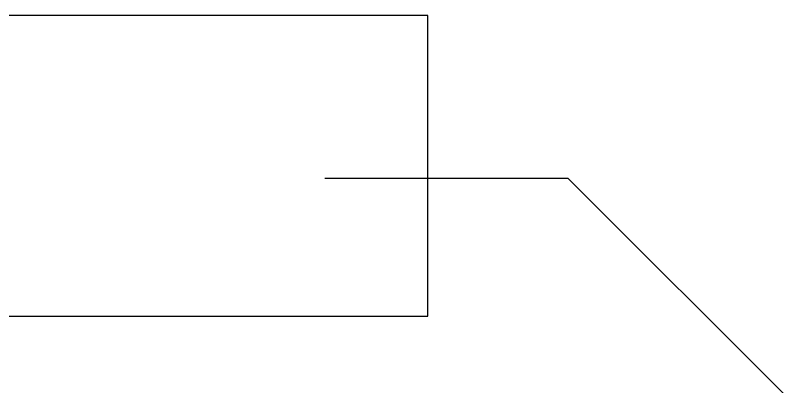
# Model space of a CAD drawing. Header units: millimetres. Extents: x -57500 to 57500, y -57500 to 57500.
# Drawn here: x 995 to 24618, y 35300 to 46596 of the extents above; entities that cross this region are included whole.
import ezdxf

# ---------------------------------------------------------------- set-up
doc = ezdxf.new("R2010")
doc.units = ezdxf.units.MM

msp = doc.modelspace()

# ---------------------------------------------------------------- linework, layer by layer
for p, q in [((13542.9, 46596.05), (-17371, 46596.05)), ((13542.9, 37436.4), (13542.9, 46596.05)), ((10411.7, 41647.15), (17811.55, 41647.15)), ((17811.55, 41647.15), (24617.7, 34841)), ((-17371, 37436.4), (13542.9, 37436.4))]:
    msp.add_line(p, q)

doc.saveas('drawing.dxf')
